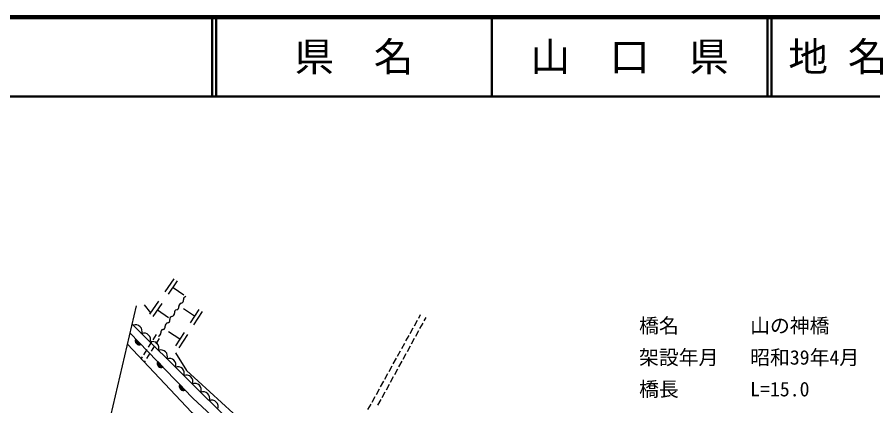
# Model space of a CAD drawing. Units: millimetres, scale not verified. Extents: x 40000 to 680000, y 20000 to 380000.
# Drawn here: x 273169 to 381037, y 330977 to 380000 of the extents above; entities that cross this region are included whole.
import ezdxf
from ezdxf.enums import TextEntityAlignment as Align

# ---------------------------------------------------------------- set-up
doc = ezdxf.new("R2010")
doc.units = ezdxf.units.MM
doc.header["$LTSCALE"] = 1000
for name, color, linetype, lineweight in [('M-BGD', 7, 'Continuous', 25), ('M-BMK-SRVR', 3, 'Continuous', 25), ('M-TTL', 2, 'Continuous', 140), ('M-TTL-LINE', 7, 'Continuous', 50)]:
    doc.layers.add(name, color=color, linetype=linetype, lineweight=lineweight)
doc.layers.add('M-STR-STR1', color=1, linetype='Continuous')
doc.layers.add('M-TTL-TXT', color=7, linetype='Continuous')
doc.styles.add('ＭＳ ゴシック', font='')
doc.styles.get('ＭＳ ゴシック').set_extended_font_data('MS Gothic')

msp = doc.modelspace()

# ---------------------------------------------------------------- hatches: boundary and pattern name
at = {"layer": 'M-BGD'}
for points in [[(288107, 339437, 0.7), (288801, 338718)], [(290885, 336559, 0.7), (291579, 335840)], [(293663, 333681, 0.7), (294357, 332961)]]:
    msp.add_hatch(color=256, dxfattribs=at).paths.add_polyline_path(points)

# ---------------------------------------------------------------- linework, layer by layer
for p, q in [((291843, 345368), (292974, 347017)), ((292255, 345085), (293386, 346735)), ((292820, 345910), (294192, 344970)), ((289903, 342540), (291034, 344189)), ((290028, 342722), (289226, 343718)), ((290315, 342257), (291446, 343907)), ((290881, 343082), (292252, 342142)), ((295529, 342306), (294130, 343204)), ((296069, 343148), (294990, 341464)), ((296490, 342878), (295410, 341194)), ((323784, 342051), (324031, 342498)), ((324481, 341690), (324718, 342121)), ((323251, 341089), (323639, 341788)), ((323951, 340726), (324336, 341427)), ((290678, 339977), (290257, 339297)), ((293668, 339403), (292268, 340300)), ((294208, 340245), (293128, 338561)), ((294628, 339975), (293549, 338291)), ((322185, 339164), (322573, 339864)), ((322718, 340126), (323106, 340826)), ((323421, 339763), (323806, 340464)), ((290099, 339042), (289678, 338361)), ((291061, 339474), (290636, 338796)), ((321652, 338202), (322040, 338902)), ((322891, 338799), (323276, 339500)), ((289520, 338106), (289099, 337426)), ((290477, 338542), (290052, 337864)), ((321119, 337239), (321507, 337939)), ((322361, 337835), (322746, 338536)), ((288941, 337171), (288794, 336934)), ((289310, 336677), (289200, 336503)), ((289893, 337610), (289469, 336932)), ((320586, 336277), (320974, 336977)), ((321301, 335907), (321686, 336608)), ((321831, 336871), (322216, 337572)), ((320053, 335315), (320441, 336015)), ((320770, 334943), (321156, 335644)), ((319520, 334353), (319908, 335053)), ((320240, 333980), (320626, 334681)), ((318987, 333390), (319375, 334090)), ((319710, 333016), (320096, 333717)), ((318454, 332428), (318842, 333128)), ((319180, 332052), (319566, 332753)), ((317388, 330504), (317776, 331203)), ((317921, 331466), (318309, 332166)), ((318650, 331088), (319036, 331789))]:
    msp.add_line(p, q, dxfattribs=at)
for points in [[(287672, 341264), (295073, 333937), (299515, 329522), (308831, 322657), (314081, 319776)], [(287412, 340157), (295321, 331963), (299413, 328167), (305417, 323886), (310452, 320548), (313763, 318771)], [(287083, 338748), (295143, 330203), (300838, 325801), (306168, 321560), (312913, 317441), (319091, 314062)], [(293148, 337666), (294521, 335458), (300417, 330047), (309033, 323693), (313349, 321449)]]:
    msp.add_lwpolyline(points, dxfattribs=at)
for points in [[(288107, 339437, 0.7), (288801, 338718)], [(290885, 336559, 0.7), (291579, 335840)], [(293663, 333681, 0.7), (294357, 332961)]]:
    msp.add_lwpolyline(points, format="xyb", close=True, dxfattribs=at)
for centre, radius, start, end in [((293782, 344288), 362, 281.77631, 8.98195), ((294498, 344401), 362, 101.77631, 188.98195), ((293350, 342739), 362, 101.77631, 188.98195), ((293208, 343457), 362, 281.77631, 8.98195), ((293924, 343570), 362, 101.77631, 188.98195), ((292776, 341908), 362, 101.77631, 188.98195), ((292634, 342626), 362, 281.77631, 8.98195), ((288111, 340389), 812, 337.8658, 112.62607), ((291486, 340964), 362, 281.77631, 8.98195), ((292202, 341077), 362, 101.77631, 188.98195), ((292060, 341795), 362, 281.77631, 8.98195), ((289176, 339333), 812, 337.8658, 112.62607), ((290913, 340132), 362, 281.77631, 8.98195), ((291629, 340246), 362, 101.77631, 188.98195), ((290241, 338277), 812, 337.8658, 112.62607), ((291306, 337221), 812, 337.8658, 112.62607), ((292372, 336165), 812, 337.8658, 112.62607), ((293437, 335108), 812, 337.8658, 112.62607), ((294502, 334052), 812, 337.8658, 112.62607), ((295567, 332996), 812, 337.8658, 112.62607), ((296632, 331940), 812, 337.8658, 112.62607), ((297698, 330884), 812, 337.8658, 112.62607)]:
    msp.add_arc(centre, radius, start, end, dxfattribs=at)
at = {"layer": 'M-BMK-SRVR'}
msp.add_line((273391, 280257), (288213, 343579), dxfattribs=at)
at = {"layer": 'M-TTL'}
msp.add_line((680000, 380000), (40000, 380000), dxfattribs=at)
at = {"layer": 'M-TTL-LINE'}
for p, q in [((297750, 380000), (297750, 370000)), ((298250, 380000), (298250, 370000)), ((333000, 380000), (333000, 370000)), ((367750, 380000), (367750, 370000)), ((368250, 380000), (368250, 370000)), ((40000, 370000), (680000, 370000))]:
    msp.add_line(p, q, dxfattribs=at)

# ---------------------------------------------------------------- texts
at = {"layer": 'M-STR-STR1', "style": 'ＭＳ ゴシック'}
for s, p in [('橋名', (351564, 339627)), ('山の神橋', (365564, 339627)), ('架設年月', (351564, 335627)), ('昭和39年4月', (365564, 335627)), ('橋長', (351564, 331627)), ('L=15.0', (365564, 331627))]:
    msp.add_text(s, height=1833, dxfattribs=at).set_placement(p, align=Align.BOTTOM_LEFT)
at = {"layer": 'M-TTL-TXT', "style": 'ＭＳ ゴシック'}
for s, p in [('県\u3000名', (315625, 375000)), ('山\u3000口\u3000県', (350375, 375000))]:
    msp.add_text(s, height=3666, dxfattribs=at).set_placement(p, align=Align.MIDDLE_CENTER)
msp.add_text('地 名', height=3666, dxfattribs=at).set_placement((370380, 375000), align=Align.MIDDLE_LEFT)

doc.saveas('drawing.dxf')
